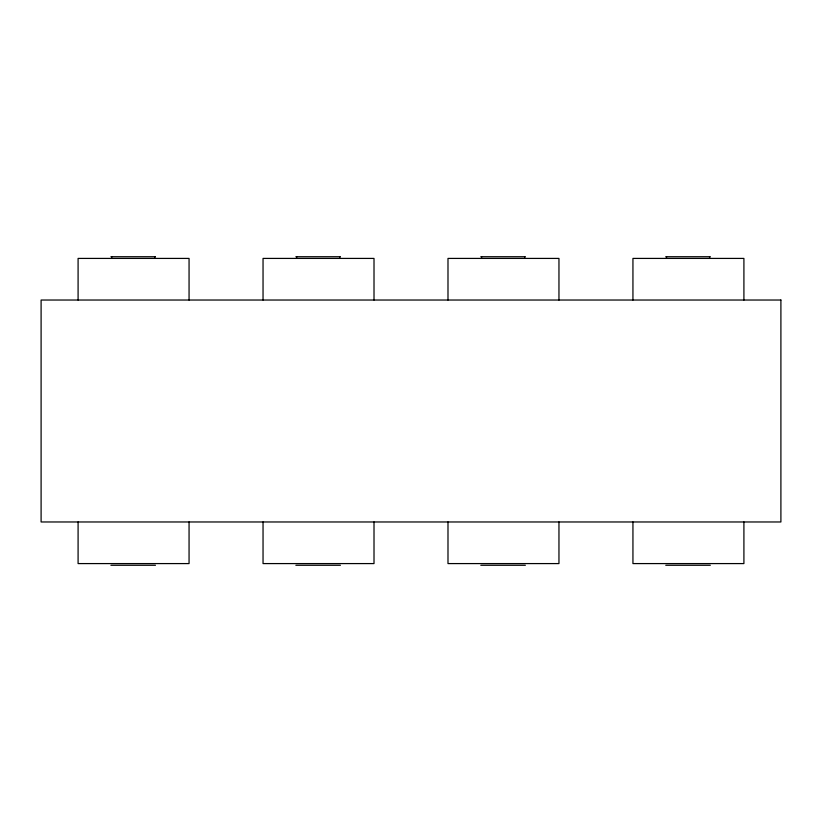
<?xml version="1.0" encoding="UTF-8"?>
<svg xmlns="http://www.w3.org/2000/svg" width="822" height="822" viewBox="0 0 822 822"><rect width="100%" height="100%" fill="white"/><g stroke="black" fill="none" stroke-linecap="round" stroke-linejoin="round"><path stroke-width="1.23" d="M110.908 256.731L155.461 256.731M295.858 256.731L340.411 256.731M480.808 256.731L525.361 256.731M665.758 256.731L710.311 256.731M110.908 565.269L155.461 565.269M295.858 565.269L340.411 565.269M480.808 565.269L525.361 565.269M665.758 565.269L710.311 565.269M743.91 300.03L743.91 258.416L632.94 258.416L632.94 300.03M743.91 521.97L743.91 563.584L632.94 563.584L632.94 521.97M709.581 256.731L709.581 258.375M666.498 256.731L666.498 258.375M558.96 300.03L558.96 258.416L447.99 258.416L447.99 300.03M558.96 521.97L558.96 563.584L447.99 563.584L447.99 521.97M524.631 256.731L524.631 258.375M481.548 256.731L481.548 258.375M374.01 300.03L374.01 258.416L263.04 258.416L263.04 300.03M374.01 521.97L374.01 563.584L263.04 563.584L263.04 521.97M339.681 256.731L339.681 258.375M296.598 256.731L296.598 258.375M189.06 300.03L189.06 258.416L78.09 258.416L78.09 300.03M189.06 521.97L189.06 563.584L78.09 563.584L78.09 521.97M154.731 256.731L154.731 258.375M111.648 256.731L111.648 258.375M780.9 300.03L41.1 300.03L41.1 521.97L780.9 521.97L780.9 300.03"/></g></svg>
